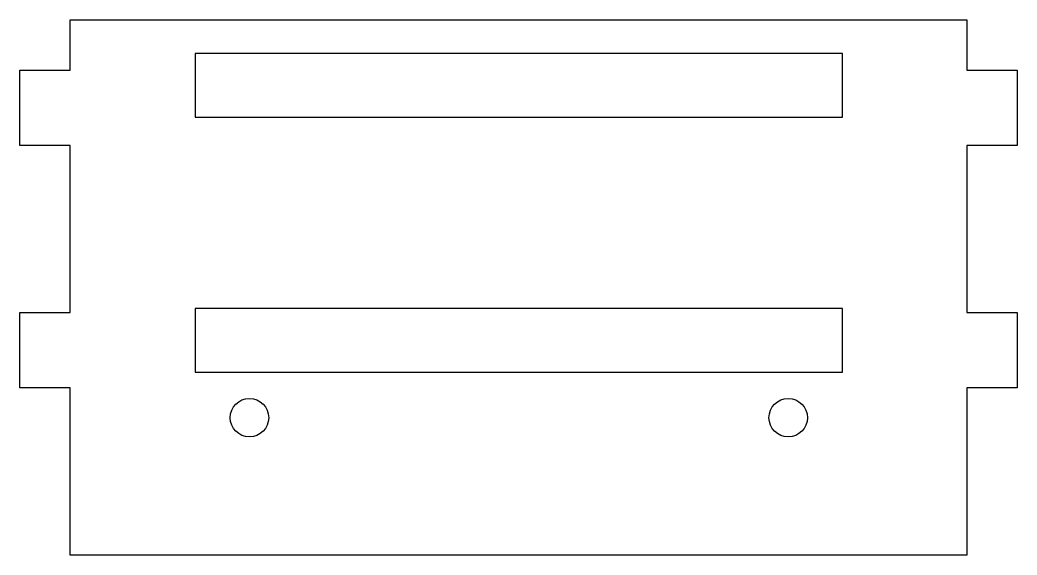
# Model space of a CAD drawing. Header units: millimetres. Extents: x -85.2 to -25.6, y 124.5 to 156.5.
import ezdxf

# ---------------------------------------------------------------- set-up
doc = ezdxf.new("R2010")
doc.units = ezdxf.units.MM
doc.layers.get('0').update_dxf_attribs({"linetype": 'CONTINUOUS'})

msp = doc.modelspace()

# ---------------------------------------------------------------- linework, layer by layer
for points in [[(-82.2, 139.037), (-82.2, 149.037), (-85.2, 149.037), (-85.2, 153.537), (-82.2, 153.537), (-82.2, 156.537), (-28.6, 156.537), (-28.6, 153.537), (-25.6, 153.537), (-25.6, 149.037), (-28.6, 149.037), (-28.6, 139.037), (-25.6, 139.037), (-25.6, 134.537), (-28.6, 134.537), (-28.6, 124.537), (-82.2, 124.537), (-82.2, 134.537), (-85.2, 134.537), (-85.2, 139.037)], [(-36.03, 150.722), (-36.03, 154.522), (-74.73, 154.522), (-74.73, 150.722)], [(-74.73, 135.482), (-36.03, 135.482), (-36.03, 139.282), (-74.73, 139.282)]]:
    msp.add_lwpolyline(points, close=True)
for centre in [(-71.48, 132.752), (-39.28, 132.752)]:
    msp.add_circle(centre, 1.15)

doc.saveas('drawing.dxf')
